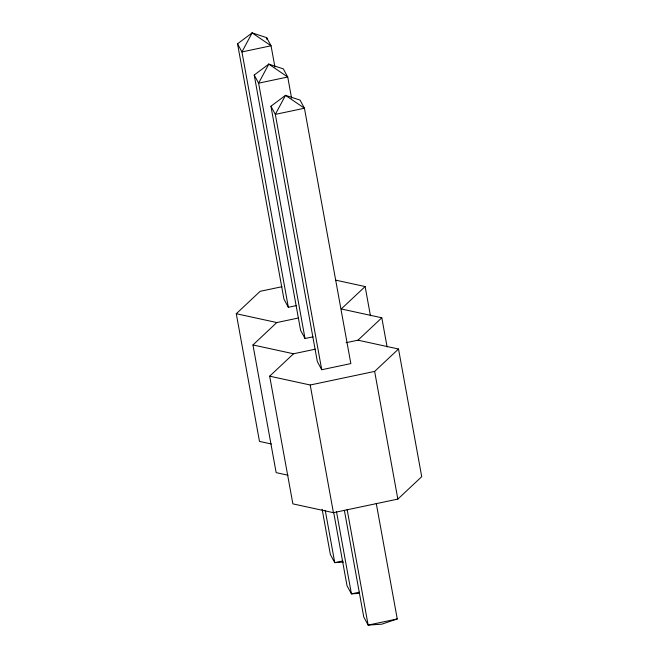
<?xml version="1.0" encoding="UTF-8"?>
<svg xmlns="http://www.w3.org/2000/svg" width="658" height="658" viewBox="0 0 658 658"><rect width="100%" height="100%" fill="white"/><g stroke="black" fill="none" stroke-linecap="round" stroke-linejoin="round"><path stroke-width="0.99" d="M271.351 443.985L259.482 441.403L236.28 313.726L260.157 291.321L281.961 286.715M288.031 475.216L276.154 472.633L252.952 344.957L276.788 322.56L298.642 317.946M346.067 342.695L357.968 340.186L398.518 349.011L421.72 476.688L397.843 499.093L333.425 512.681L292.868 503.864L269.665 376.179L293.542 353.774L315.346 349.176M370.429 315.708L365.132 286.551L341.255 308.964L381.805 317.789L387.101 346.939M357.968 340.186L381.805 317.789M269.665 376.179L310.214 385.004L374.641 371.416L398.518 349.011M296.371 305.592L288.344 307.286L283.952 299.143L237.546 43.79L252.113 32.9L266.663 37.638L271.055 45.78L274.904 66.976M313.052 336.822L305.024 338.516L300.616 330.382L254.21 75.02L268.777 64.13L283.327 68.868L287.735 77.011L291.584 98.207M270.931 106.242L285.498 95.352L300.048 100.09L304.44 108.233L350.846 363.586L321.729 369.738L317.337 361.596L270.931 106.242L275.324 114.385L321.729 369.738M376.244 503.329L397.251 618.948L381.805 624.179L368.135 625.1L363.742 616.957L344.381 510.394M342.785 560.945L334.749 562.648L330.357 554.505L322.132 509.259M359.465 592.175L351.43 593.878L347.021 585.735L333.68 512.343M397.251 618.948L368.135 625.1L347.12 509.481M343.542 562.055L334.749 562.648L325.249 510.369M359.235 593.351L351.43 593.878L336.452 511.439M252.952 344.957L293.542 353.774M335.457 280.094L365.132 286.551M236.28 313.726L276.829 322.552M254.21 75.02L258.619 83.163L305.024 338.516M237.546 43.79L241.938 51.933L288.344 307.286M374.641 371.416L397.843 499.093M266.663 37.638L267.033 39.653M310.214 385.004L333.425 512.681M252.113 32.9L241.938 51.933L271.055 45.78L252.113 32.9M268.777 64.13L258.619 83.163L287.735 77.011L268.777 64.13M285.498 95.352L275.324 114.385L304.44 108.233L285.498 95.352"/></g></svg>
